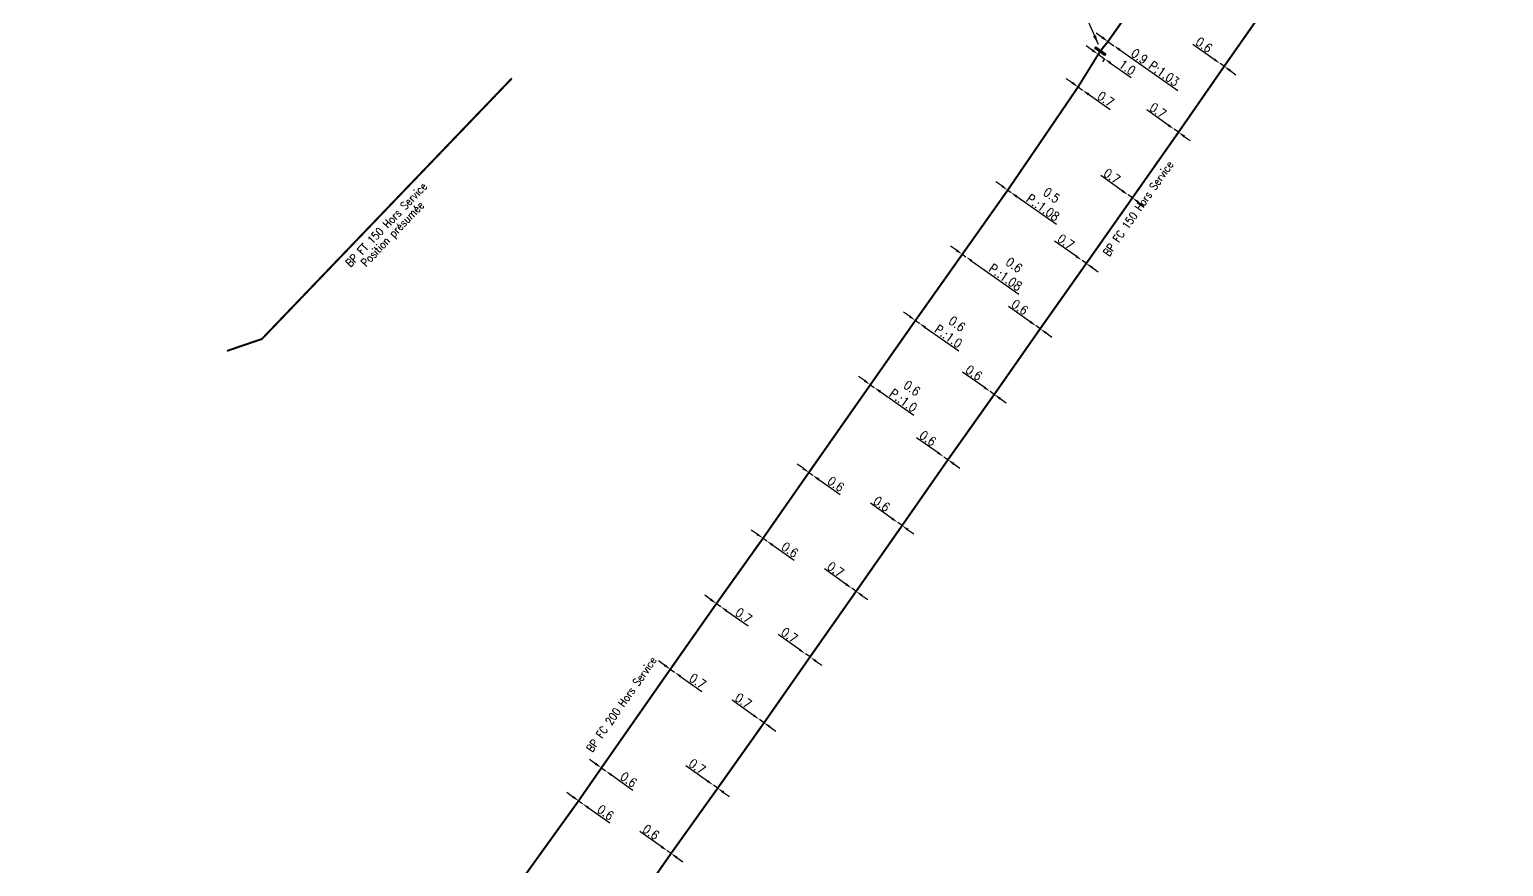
# Model space of a CAD drawing. Header units: millimetres. Extents: x 185000 to 186000, y 127000 to 128000.
# Drawn here: x 185809.1 to 185992.9, y 127615.9 to 127720.2 of the extents above; entities that cross this region are included whole.
import ezdxf
from ezdxf.enums import TextEntityAlignment as Align

# ---------------------------------------------------------------- set-up
doc = ezdxf.new("R2010")
doc.units = ezdxf.units.MM
doc.header["$PDMODE"] = 34
doc.layers.get('0').update_dxf_attribs({"linetype": 'CONTINUOUS'})
doc.layers.get('DEFPOINTS').update_dxf_attribs({"linetype": 'CONTINUOUS'})
doc.layers.add('L_908', color=5, linetype='CONTINUOUS')
doc.styles.get("Standard").update_dxf_attribs({"font": 'romans.shx', "width": 0.85})
doc.linetypes.add('BP_HS', pattern='A,2,-1,["G",Standard,S=0.85,R=0,X=-0.27,Y=-0.4],-1', length=4)
doc.dimstyles.get("Standard").update_dxf_attribs({"dimtxt": 1.5, "dimasz": 1.2, "dimexe": 0.625, "dimexo": 0.625, "dimgap": 0.25, "dimtad": 1, "dimdec": 1, "dimzin": 0, "dimdsep": 46, "dimtxsty": 'Standard', "dimcen": -0.5, "dimadec": 0, "dimazin": 0, "dimtfac": 1, "dimtdec": 1, "dimtmove": 0, "dimatfit": 3, "dimfxl": 0, "dimtolj": 1, "dimtzin": 0, "dimarcsym": 0})

# ---------------------------------------------------------------- blocks, each defined once
blk = doc.blocks.new('*D177')
at = {"layer": 'DEFPOINTS', "color": 0, "linetype": 'Continuous', "ltscale": 0.5, "transparency": 16777216}
for p in [(185877.56, 127624.06), (185878.05, 127623.71), (185878.05, 127623.71)]:
    blk.add_point(p, dxfattribs=at)
at = {"layer": 'L_908', "color": 0, "linetype": 'Continuous', "lineweight": -2, "ltscale": 0.5, "transparency": 16777216}
for p, q in [((185876.82, 127624.57), (185876.09, 127625.09)), ((185877.56, 127624.06), (185878.05, 127623.71)), ((185878.79, 127623.19), (185881.47, 127621.31))]:
    blk.add_line(p, q, dxfattribs=at)
at = {"layer": 'L_908', "color": 0, "linetype": 'Continuous', "ltscale": 0.5, "transparency": 16777216}
for points in [[(185876.91, 127624.7), (185876.74, 127624.45), (185877.56, 127624.06)], [(185878.87, 127623.32), (185878.7, 127623.07), (185878.05, 127623.71)]]:
    blk.add_solid(points, dxfattribs=at)
at = {"layer": 'L_908', "color": 0, "linetype": 'Continuous', "ltscale": 0.5, "transparency": 16777216, "insert": (185880.93, 127622.61), "char_height": 1.125, "attachment_point": 5, "rotation": 324.9605}
blk.add_mtext('\\A1;0.6', dxfattribs=at)
blk = doc.blocks.new('*D178')
at = {"layer": 'DEFPOINTS', "color": 0, "linetype": 'Continuous', "ltscale": 0.5, "transparency": 16777216}
for p in [(185880.41, 127628.17), (185880.92, 127627.8), (185880.92, 127627.8)]:
    blk.add_point(p, dxfattribs=at)
at = {"layer": 'L_908', "color": 0, "linetype": 'Continuous', "lineweight": -2, "ltscale": 0.5, "transparency": 16777216}
for p, q in [((185879.67, 127628.68), (185878.93, 127629.2)), ((185880.41, 127628.17), (185880.92, 127627.8)), ((185881.66, 127627.29), (185884.34, 127625.41))]:
    blk.add_line(p, q, dxfattribs=at)
at = {"layer": 'L_908', "color": 0, "linetype": 'Continuous', "ltscale": 0.5, "transparency": 16777216}
for points in [[(185879.75, 127628.81), (185879.58, 127628.56), (185880.41, 127628.17)], [(185881.74, 127627.41), (185881.57, 127627.17), (185880.92, 127627.8)]]:
    blk.add_solid(points, dxfattribs=at)
at = {"layer": 'L_908', "color": 0, "linetype": 'Continuous', "ltscale": 0.5, "transparency": 16777216, "insert": (185883.8, 127626.7), "char_height": 1.125, "attachment_point": 5, "rotation": 324.9605}
blk.add_mtext('\\A1;0.6', dxfattribs=at)
blk = doc.blocks.new('*D179')
at = {"layer": 'DEFPOINTS', "color": 0, "linetype": 'Continuous', "ltscale": 0.5, "transparency": 16777216}
for p in [(185889, 127640.46), (185889.53, 127640.09), (185889.53, 127640.09)]:
    blk.add_point(p, dxfattribs=at)
at = {"layer": 'L_908', "color": 0, "linetype": 'Continuous', "lineweight": -2, "ltscale": 0.5, "transparency": 16777216}
for p, q in [((185888.26, 127640.98), (185887.53, 127641.49)), ((185889, 127640.46), (185889.53, 127640.09)), ((185890.27, 127639.57), (185892.95, 127637.69))]:
    blk.add_line(p, q, dxfattribs=at)
at = {"layer": 'L_908', "color": 0, "linetype": 'Continuous', "ltscale": 0.5, "transparency": 16777216}
for points in [[(185888.35, 127641.1), (185888.18, 127640.85), (185889, 127640.46)], [(185890.36, 127639.69), (185890.18, 127639.45), (185889.53, 127640.09)]]:
    blk.add_solid(points, dxfattribs=at)
at = {"layer": 'L_908', "color": 0, "linetype": 'Continuous', "ltscale": 0.5, "transparency": 16777216, "insert": (185892.41, 127638.98), "char_height": 1.125, "attachment_point": 5, "rotation": 324.9605}
blk.add_mtext('\\A1;0.7', dxfattribs=at)
blk = doc.blocks.new('*D180')
at = {"layer": 'DEFPOINTS', "color": 0, "linetype": 'Continuous', "ltscale": 0.5, "transparency": 16777216}
for p in [(185894.75, 127648.64), (185895.28, 127648.27), (185895.28, 127648.27)]:
    blk.add_point(p, dxfattribs=at)
at = {"layer": 'L_908', "color": 0, "linetype": 'Continuous', "lineweight": -2, "ltscale": 0.5, "transparency": 16777216}
for p, q in [((185894.02, 127649.17), (185893.29, 127649.69)), ((185894.75, 127648.64), (185895.28, 127648.27)), ((185896.02, 127647.75), (185898.69, 127645.85))]:
    blk.add_line(p, q, dxfattribs=at)
at = {"layer": 'L_908', "color": 0, "linetype": 'Continuous', "ltscale": 0.5, "transparency": 16777216}
for points in [[(185894.11, 127649.29), (185893.93, 127649.04), (185894.75, 127648.64)], [(185896.1, 127647.87), (185895.93, 127647.62), (185895.28, 127648.27)]]:
    blk.add_solid(points, dxfattribs=at)
at = {"layer": 'L_908', "color": 0, "linetype": 'Continuous', "ltscale": 0.5, "transparency": 16777216, "insert": (185898.16, 127647.15), "char_height": 1.125, "attachment_point": 5, "rotation": 324.5807}
blk.add_mtext('\\A1;0.7', dxfattribs=at)
blk = doc.blocks.new('*D181')
at = {"layer": 'DEFPOINTS', "color": 0, "linetype": 'Continuous', "ltscale": 0.5, "transparency": 16777216}
for p in [(185900.56, 127656.78), (185901.03, 127656.45), (185901.03, 127656.45)]:
    blk.add_point(p, dxfattribs=at)
at = {"layer": 'L_908', "color": 0, "linetype": 'Continuous', "lineweight": -2, "ltscale": 0.5, "transparency": 16777216}
for p, q in [((185899.83, 127657.29), (185899.09, 127657.81)), ((185900.56, 127656.78), (185901.03, 127656.45)), ((185901.77, 127655.93), (185904.45, 127654.05))]:
    blk.add_line(p, q, dxfattribs=at)
at = {"layer": 'L_908', "color": 0, "linetype": 'Continuous', "ltscale": 0.5, "transparency": 16777216}
for points in [[(185899.91, 127657.42), (185899.74, 127657.17), (185900.56, 127656.78)], [(185901.85, 127656.06), (185901.68, 127655.81), (185901.03, 127656.45)]]:
    blk.add_solid(points, dxfattribs=at)
at = {"layer": 'L_908', "color": 0, "linetype": 'Continuous', "ltscale": 0.5, "transparency": 16777216, "insert": (185903.91, 127655.35), "char_height": 1.125, "attachment_point": 5, "rotation": 324.9589}
blk.add_mtext('\\A1;0.6', dxfattribs=at)
blk = doc.blocks.new('*D182')
at = {"layer": 'DEFPOINTS', "color": 0, "linetype": 'Continuous', "ltscale": 0.5, "transparency": 16777216}
for p in [(185906.28, 127664.98), (185906.77, 127664.64), (185906.77, 127664.64)]:
    blk.add_point(p, dxfattribs=at)
at = {"layer": 'L_908', "color": 0, "linetype": 'Continuous', "lineweight": -2, "ltscale": 0.5, "transparency": 16777216}
for p, q in [((185905.55, 127665.5), (185904.81, 127666.02)), ((185906.28, 127664.98), (185906.77, 127664.64)), ((185907.51, 127664.12), (185910.19, 127662.24))]:
    blk.add_line(p, q, dxfattribs=at)
at = {"layer": 'L_908', "color": 0, "linetype": 'Continuous', "ltscale": 0.5, "transparency": 16777216}
for points in [[(185905.63, 127665.62), (185905.46, 127665.38), (185906.28, 127664.98)], [(185907.6, 127664.24), (185907.42, 127664), (185906.77, 127664.64)]]:
    blk.add_solid(points, dxfattribs=at)
at = {"layer": 'L_908', "color": 0, "linetype": 'Continuous', "ltscale": 0.5, "transparency": 16777216, "insert": (185909.65, 127663.54), "char_height": 1.125, "attachment_point": 5, "rotation": 324.9589}
blk.add_mtext('\\A1;0.6', dxfattribs=at)
blk = doc.blocks.new('*D196')
at = {"layer": 'DEFPOINTS', "color": 0, "linetype": 'Continuous', "ltscale": 0.5, "transparency": 16777216}
for p in [(185888.61, 127617.84), (185888.61, 127617.84), (185889.09, 127617.5)]:
    blk.add_point(p, dxfattribs=at)
at = {"layer": 'L_908', "color": 0, "linetype": 'Continuous', "lineweight": -2, "ltscale": 0.5, "transparency": 16777216}
for p, q in [((185887.88, 127618.35), (185885.19, 127620.24)), ((185889.09, 127617.5), (185888.61, 127617.84)), ((185889.82, 127616.99), (185890.56, 127616.47))]:
    blk.add_line(p, q, dxfattribs=at)
at = {"layer": 'L_908', "color": 0, "linetype": 'Continuous', "ltscale": 0.5, "transparency": 16777216}
for points in [[(185887.96, 127618.48), (185887.79, 127618.23), (185888.61, 127617.84)], [(185889.91, 127617.11), (185889.74, 127616.86), (185889.09, 127617.5)]]:
    blk.add_solid(points, dxfattribs=at)
at = {"layer": 'L_908', "color": 0, "linetype": 'Continuous', "ltscale": 0.5, "transparency": 16777216, "insert": (185886.6, 127620.17), "char_height": 1.125, "attachment_point": 5, "rotation": 324.8744}
blk.add_mtext('\\A1;0.6', dxfattribs=at)
blk = doc.blocks.new('*D197')
at = {"layer": 'DEFPOINTS', "color": 0, "linetype": 'Continuous', "ltscale": 0.5, "transparency": 16777216}
for p in [(185917.38, 127658.73), (185917.38, 127658.73), (185917.9, 127658.36)]:
    blk.add_point(p, dxfattribs=at)
at = {"layer": 'L_908', "color": 0, "linetype": 'Continuous', "lineweight": -2, "ltscale": 0.5, "transparency": 16777216}
for p, q in [((185916.64, 127659.25), (185913.96, 127661.14)), ((185917.9, 127658.36), (185917.38, 127658.73)), ((185918.64, 127657.85), (185919.38, 127657.33))]:
    blk.add_line(p, q, dxfattribs=at)
at = {"layer": 'L_908', "color": 0, "linetype": 'Continuous', "ltscale": 0.5, "transparency": 16777216}
for points in [[(185916.73, 127659.37), (185916.56, 127659.13), (185917.38, 127658.73)], [(185918.73, 127657.97), (185918.55, 127657.72), (185917.9, 127658.36)]]:
    blk.add_solid(points, dxfattribs=at)
at = {"layer": 'L_908', "color": 0, "linetype": 'Continuous', "ltscale": 0.5, "transparency": 16777216, "insert": (185915.37, 127661.06), "char_height": 1.125, "attachment_point": 5, "rotation": 324.8744}
blk.add_mtext('\\A1;0.6', dxfattribs=at)
blk = doc.blocks.new('*D198')
at = {"layer": 'DEFPOINTS', "color": 0, "linetype": 'Continuous', "ltscale": 0.5, "transparency": 16777216}
for p in [(185911.63, 127650.55), (185911.63, 127650.55), (185912.17, 127650.17)]:
    blk.add_point(p, dxfattribs=at)
at = {"layer": 'L_908', "color": 0, "linetype": 'Continuous', "lineweight": -2, "ltscale": 0.5, "transparency": 16777216}
for p, q in [((185910.89, 127651.07), (185908.21, 127652.96)), ((185912.17, 127650.17), (185911.63, 127650.55)), ((185912.9, 127649.66), (185913.64, 127649.14))]:
    blk.add_line(p, q, dxfattribs=at)
at = {"layer": 'L_908', "color": 0, "linetype": 'Continuous', "ltscale": 0.5, "transparency": 16777216}
for points in [[(185910.98, 127651.19), (185910.8, 127650.95), (185911.63, 127650.55)], [(185912.99, 127649.78), (185912.82, 127649.53), (185912.17, 127650.17)]]:
    blk.add_solid(points, dxfattribs=at)
at = {"layer": 'L_908', "color": 0, "linetype": 'Continuous', "ltscale": 0.5, "transparency": 16777216, "insert": (185909.61, 127652.89), "char_height": 1.125, "attachment_point": 5, "rotation": 324.8744}
blk.add_mtext('\\A1;0.7', dxfattribs=at)
blk = doc.blocks.new('*D199')
at = {"layer": 'DEFPOINTS', "color": 0, "linetype": 'Continuous', "ltscale": 0.5, "transparency": 16777216}
for p in [(185905.87, 127642.37), (185905.87, 127642.37), (185906.42, 127641.99)]:
    blk.add_point(p, dxfattribs=at)
at = {"layer": 'L_908', "color": 0, "linetype": 'Continuous', "lineweight": -2, "ltscale": 0.5, "transparency": 16777216}
for p, q in [((185905.14, 127642.89), (185902.46, 127644.78)), ((185906.42, 127641.99), (185905.87, 127642.37)), ((185907.16, 127641.47), (185907.89, 127640.95))]:
    blk.add_line(p, q, dxfattribs=at)
at = {"layer": 'L_908', "color": 0, "linetype": 'Continuous', "ltscale": 0.5, "transparency": 16777216}
for points in [[(185905.22, 127643.01), (185905.05, 127642.77), (185905.87, 127642.37)], [(185907.24, 127641.59), (185907.07, 127641.35), (185906.42, 127641.99)]]:
    blk.add_solid(points, dxfattribs=at)
at = {"layer": 'L_908', "color": 0, "linetype": 'Continuous', "ltscale": 0.5, "transparency": 16777216, "insert": (185903.86, 127644.71), "char_height": 1.125, "attachment_point": 5, "rotation": 324.8744}
blk.add_mtext('\\A1;0.7', dxfattribs=at)
blk = doc.blocks.new('*D200')
at = {"layer": 'DEFPOINTS', "color": 0, "linetype": 'Continuous', "ltscale": 0.5, "transparency": 16777216}
for p in [(185900.12, 127634.19), (185900.12, 127634.19), (185900.69, 127633.79)]:
    blk.add_point(p, dxfattribs=at)
at = {"layer": 'L_908', "color": 0, "linetype": 'Continuous', "lineweight": -2, "ltscale": 0.5, "transparency": 16777216}
for p, q in [((185899.38, 127634.71), (185896.7, 127636.6)), ((185900.69, 127633.79), (185900.12, 127634.19)), ((185901.43, 127633.27), (185902.16, 127632.76))]:
    blk.add_line(p, q, dxfattribs=at)
at = {"layer": 'L_908', "color": 0, "linetype": 'Continuous', "ltscale": 0.5, "transparency": 16777216}
for points in [[(185899.47, 127634.84), (185899.3, 127634.59), (185900.12, 127634.19)], [(185901.51, 127633.4), (185901.34, 127633.15), (185900.69, 127633.79)]]:
    blk.add_solid(points, dxfattribs=at)
at = {"layer": 'L_908', "color": 0, "linetype": 'Continuous', "ltscale": 0.5, "transparency": 16777216, "insert": (185898.11, 127636.53), "char_height": 1.125, "attachment_point": 5, "rotation": 324.8744}
blk.add_mtext('\\A1;0.7', dxfattribs=at)
blk = doc.blocks.new('*D201')
at = {"layer": 'DEFPOINTS', "color": 0, "linetype": 'Continuous', "ltscale": 0.5, "transparency": 16777216}
for p in [(185894.37, 127626.02), (185894.37, 127626.02), (185894.91, 127625.64)]:
    blk.add_point(p, dxfattribs=at)
at = {"layer": 'L_908', "color": 0, "linetype": 'Continuous', "lineweight": -2, "ltscale": 0.5, "transparency": 16777216}
for p, q in [((185893.63, 127626.53), (185890.95, 127628.42)), ((185894.91, 127625.64), (185894.37, 127626.02)), ((185895.64, 127625.12), (185896.38, 127624.6))]:
    blk.add_line(p, q, dxfattribs=at)
at = {"layer": 'L_908', "color": 0, "linetype": 'Continuous', "ltscale": 0.5, "transparency": 16777216}
for points in [[(185893.72, 127626.66), (185893.54, 127626.41), (185894.37, 127626.02)], [(185895.73, 127625.24), (185895.56, 127625), (185894.91, 127625.64)]]:
    blk.add_solid(points, dxfattribs=at)
at = {"layer": 'L_908', "color": 0, "linetype": 'Continuous', "ltscale": 0.5, "transparency": 16777216, "insert": (185892.35, 127628.35), "char_height": 1.125, "attachment_point": 5, "rotation": 324.8744}
blk.add_mtext('\\A1;0.7', dxfattribs=at)
blk = doc.blocks.new('*D202')
at = {"layer": 'DEFPOINTS', "color": 0, "linetype": 'Continuous', "ltscale": 0.5, "transparency": 16777216}
for p in [(185923.13, 127666.91), (185923.13, 127666.91), (185923.62, 127666.57)]:
    blk.add_point(p, dxfattribs=at)
at = {"layer": 'L_908', "color": 0, "linetype": 'Continuous', "lineweight": -2, "ltscale": 0.5, "transparency": 16777216}
for p, q in [((185922.4, 127667.43), (185919.71, 127669.31)), ((185923.62, 127666.57), (185923.13, 127666.91)), ((185924.36, 127666.05), (185925.1, 127665.53))]:
    blk.add_line(p, q, dxfattribs=at)
at = {"layer": 'L_908', "color": 0, "linetype": 'Continuous', "ltscale": 0.5, "transparency": 16777216}
for points in [[(185922.48, 127667.55), (185922.31, 127667.31), (185923.13, 127666.91)], [(185924.45, 127666.17), (185924.27, 127665.93), (185923.62, 127666.57)]]:
    blk.add_solid(points, dxfattribs=at)
at = {"layer": 'L_908', "color": 0, "linetype": 'Continuous', "ltscale": 0.5, "transparency": 16777216, "insert": (185921.12, 127669.24), "char_height": 1.125, "attachment_point": 5, "rotation": 324.9063}
blk.add_mtext('\\A1;0.6', dxfattribs=at)
blk = doc.blocks.new('*D312')
at = {"layer": 'DEFPOINTS', "color": 0, "linetype": 'Continuous', "ltscale": 0.5, "transparency": 16777216}
for p in [(185928.87, 127675.08), (185928.87, 127675.08), (185929.4, 127674.71)]:
    blk.add_point(p, dxfattribs=at)
at = {"layer": 'L_908', "color": 0, "linetype": 'Continuous', "lineweight": -2, "ltscale": 0.5, "transparency": 16777216}
for p, q in [((185928.14, 127675.6), (185925.45, 127677.48)), ((185929.4, 127674.71), (185928.87, 127675.08)), ((185930.13, 127674.19), (185930.87, 127673.68))]:
    blk.add_line(p, q, dxfattribs=at)
at = {"layer": 'L_908', "color": 0, "linetype": 'Continuous', "ltscale": 0.5, "transparency": 16777216}
for points in [[(185928.22, 127675.72), (185928.05, 127675.47), (185928.87, 127675.08)], [(185930.22, 127674.32), (185930.05, 127674.07), (185929.4, 127674.71)]]:
    blk.add_solid(points, dxfattribs=at)
at = {"layer": 'L_908', "color": 0, "linetype": 'Continuous', "ltscale": 0.5, "transparency": 16777216, "insert": (185926.86, 127677.41), "char_height": 1.125, "attachment_point": 5, "rotation": 324.9063}
blk.add_mtext('\\A1;0.6', dxfattribs=at)
blk = doc.blocks.new('*D313')
at = {"layer": 'DEFPOINTS', "color": 0, "linetype": 'Continuous', "ltscale": 0.5, "transparency": 16777216}
for p in [(185934.61, 127683.24), (185934.61, 127683.24), (185935.12, 127682.89)]:
    blk.add_point(p, dxfattribs=at)
at = {"layer": 'L_908', "color": 0, "linetype": 'Continuous', "lineweight": -2, "ltscale": 0.5, "transparency": 16777216}
for p, q in [((185933.87, 127683.76), (185931.19, 127685.65)), ((185935.12, 127682.89), (185934.61, 127683.24)), ((185935.85, 127682.37), (185936.59, 127681.85))]:
    blk.add_line(p, q, dxfattribs=at)
at = {"layer": 'L_908', "color": 0, "linetype": 'Continuous', "ltscale": 0.5, "transparency": 16777216}
for points in [[(185933.96, 127683.88), (185933.79, 127683.64), (185934.61, 127683.24)], [(185935.94, 127682.49), (185935.77, 127682.25), (185935.12, 127682.89)]]:
    blk.add_solid(points, dxfattribs=at)
at = {"layer": 'L_908', "color": 0, "linetype": 'Continuous', "ltscale": 0.5, "transparency": 16777216, "insert": (185932.59, 127685.58), "char_height": 1.125, "attachment_point": 5, "rotation": 324.9063}
blk.add_mtext('\\A1;0.6', dxfattribs=at)
blk = doc.blocks.new('*D314')
at = {"layer": 'DEFPOINTS', "color": 0, "linetype": 'Continuous', "ltscale": 0.5, "transparency": 16777216}
for p in [(185940.35, 127691.41), (185940.35, 127691.41), (185940.88, 127691.04)]:
    blk.add_point(p, dxfattribs=at)
at = {"layer": 'L_908', "color": 0, "linetype": 'Continuous', "lineweight": -2, "ltscale": 0.5, "transparency": 16777216}
for p, q in [((185939.61, 127691.93), (185936.93, 127693.81)), ((185940.88, 127691.04), (185940.35, 127691.41)), ((185941.62, 127690.52), (185942.35, 127690))]:
    blk.add_line(p, q, dxfattribs=at)
at = {"layer": 'L_908', "color": 0, "linetype": 'Continuous', "ltscale": 0.5, "transparency": 16777216}
for points in [[(185939.7, 127692.05), (185939.52, 127691.81), (185940.35, 127691.41)], [(185941.7, 127690.64), (185941.53, 127690.4), (185940.88, 127691.04)]]:
    blk.add_solid(points, dxfattribs=at)
at = {"layer": 'L_908', "color": 0, "linetype": 'Continuous', "ltscale": 0.5, "transparency": 16777216, "insert": (185938.33, 127693.74), "char_height": 1.125, "attachment_point": 5, "rotation": 324.9063}
blk.add_mtext('\\A1;0.7', dxfattribs=at)
blk = doc.blocks.new('*D315')
at = {"layer": 'DEFPOINTS', "color": 0, "linetype": 'Continuous', "ltscale": 0.5, "transparency": 16777216}
for p in [(185946.08, 127699.58), (185946.08, 127699.58), (185946.62, 127699.2)]:
    blk.add_point(p, dxfattribs=at)
at = {"layer": 'L_908', "color": 0, "linetype": 'Continuous', "lineweight": -2, "ltscale": 0.5, "transparency": 16777216}
for p, q in [((185945.35, 127700.09), (185942.67, 127701.98)), ((185946.62, 127699.2), (185946.08, 127699.58)), ((185947.35, 127698.68), (185948.09, 127698.17))]:
    blk.add_line(p, q, dxfattribs=at)
at = {"layer": 'L_908', "color": 0, "linetype": 'Continuous', "ltscale": 0.5, "transparency": 16777216}
for points in [[(185945.43, 127700.22), (185945.26, 127699.97), (185946.08, 127699.58)], [(185947.44, 127698.81), (185947.27, 127698.56), (185946.62, 127699.2)]]:
    blk.add_solid(points, dxfattribs=at)
at = {"layer": 'L_908', "color": 0, "linetype": 'Continuous', "ltscale": 0.5, "transparency": 16777216, "insert": (185944.07, 127701.91), "char_height": 1.125, "attachment_point": 5, "rotation": 324.9063}
blk.add_mtext('\\A1;0.7', dxfattribs=at)
blk = doc.blocks.new('*D316')
at = {"layer": 'DEFPOINTS', "color": 0, "linetype": 'Continuous', "ltscale": 0.5, "transparency": 16777216}
for p in [(185951.83, 127707.76), (185951.83, 127707.76), (185952.37, 127707.38)]:
    blk.add_point(p, dxfattribs=at)
at = {"layer": 'L_908', "color": 0, "linetype": 'Continuous', "lineweight": -2, "ltscale": 0.5, "transparency": 16777216}
for p, q in [((185951.1, 127708.27), (185948.41, 127710.16)), ((185952.37, 127707.38), (185951.83, 127707.76)), ((185953.1, 127706.87), (185953.84, 127706.35))]:
    blk.add_line(p, q, dxfattribs=at)
at = {"layer": 'L_908', "color": 0, "linetype": 'Continuous', "ltscale": 0.5, "transparency": 16777216}
for points in [[(185951.18, 127708.4), (185951.01, 127708.15), (185951.83, 127707.76)], [(185953.19, 127706.99), (185953.02, 127706.74), (185952.37, 127707.38)]]:
    blk.add_solid(points, dxfattribs=at)
at = {"layer": 'L_908', "color": 0, "linetype": 'Continuous', "ltscale": 0.5, "transparency": 16777216, "insert": (185949.82, 127710.09), "char_height": 1.125, "attachment_point": 5, "rotation": 324.9063}
blk.add_mtext('\\A1;0.7', dxfattribs=at)
blk = doc.blocks.new('*D317')
at = {"layer": 'DEFPOINTS', "color": 0, "linetype": 'Continuous', "ltscale": 0.5, "transparency": 16777216}
for p in [(185957.58, 127715.94), (185957.58, 127715.94), (185958.07, 127715.6)]:
    blk.add_point(p, dxfattribs=at)
at = {"layer": 'L_908', "color": 0, "linetype": 'Continuous', "lineweight": -2, "ltscale": 0.5, "transparency": 16777216}
for p, q in [((185956.84, 127716.46), (185954.16, 127718.34)), ((185958.07, 127715.6), (185957.58, 127715.94)), ((185958.81, 127715.08), (185959.54, 127714.56))]:
    blk.add_line(p, q, dxfattribs=at)
at = {"layer": 'L_908', "color": 0, "linetype": 'Continuous', "ltscale": 0.5, "transparency": 16777216}
for points in [[(185956.93, 127716.58), (185956.75, 127716.34), (185957.58, 127715.94)], [(185958.89, 127715.2), (185958.72, 127714.96), (185958.07, 127715.6)]]:
    blk.add_solid(points, dxfattribs=at)
at = {"layer": 'L_908', "color": 0, "linetype": 'Continuous', "ltscale": 0.5, "transparency": 16777216, "insert": (185955.56, 127718.27), "char_height": 1.125, "attachment_point": 5, "rotation": 324.9511}
blk.add_mtext('\\A1;0.6', dxfattribs=at)
blk = doc.blocks.new('*D322')
at = {"layer": 'DEFPOINTS', "color": 0, "linetype": 'Continuous', "ltscale": 0.5, "transparency": 16777216}
for p in [(185931.08, 127700.17), (185931.08, 127700.17), (185931.49, 127699.88)]:
    blk.add_point(p, dxfattribs=at)
at = {"layer": 'L_908', "color": 0, "linetype": 'Continuous', "lineweight": -2, "ltscale": 0.5, "transparency": 16777216}
for p, q in [((185930.34, 127700.69), (185929.61, 127701.2)), ((185931.08, 127700.17), (185931.49, 127699.88)), ((185932.23, 127699.36), (185937.15, 127695.91))]:
    blk.add_line(p, q, dxfattribs=at)
at = {"layer": 'L_908', "color": 0, "linetype": 'Continuous', "ltscale": 0.5, "transparency": 16777216}
for points in [[(185930.43, 127700.81), (185930.26, 127700.56), (185931.08, 127700.17)], [(185932.31, 127699.49), (185932.14, 127699.24), (185931.49, 127699.88)]]:
    blk.add_solid(points, dxfattribs=at)
at = {"layer": 'L_908', "color": 0, "linetype": 'Continuous', "ltscale": 0.5, "transparency": 16777216, "insert": (185936.02, 127698.76), "char_height": 1.125, "attachment_point": 5, "rotation": 324.9589}
blk.add_mtext('\\A1;0.5\\PP.:1.08', dxfattribs=at)
blk = doc.blocks.new('*D323')
at = {"layer": 'DEFPOINTS', "color": 0, "linetype": 'Continuous', "ltscale": 0.5, "transparency": 16777216}
for p in [(185925.41, 127692.17), (185925.86, 127691.85), (185925.86, 127691.85)]:
    blk.add_point(p, dxfattribs=at)
at = {"layer": 'L_908', "color": 0, "linetype": 'Continuous', "lineweight": -2, "ltscale": 0.5, "transparency": 16777216}
for p, q in [((185924.67, 127692.68), (185923.93, 127693.2)), ((185925.41, 127692.17), (185925.86, 127691.85)), ((185926.59, 127691.33), (185932.47, 127687.22))]:
    blk.add_line(p, q, dxfattribs=at)
at = {"layer": 'L_908', "color": 0, "linetype": 'Continuous', "ltscale": 0.5, "transparency": 16777216}
for points in [[(185924.76, 127692.81), (185924.58, 127692.56), (185925.41, 127692.17)], [(185926.68, 127691.46), (185926.51, 127691.21), (185925.86, 127691.85)]]:
    blk.add_solid(points, dxfattribs=at)
at = {"layer": 'L_908', "color": 0, "linetype": 'Continuous', "ltscale": 0.5, "transparency": 16777216, "insert": (185931.34, 127690.07), "char_height": 1.125, "attachment_point": 5, "rotation": 324.9589}
blk.add_mtext('\\A1;0.6\\PP.:1.08', dxfattribs=at)
blk = doc.blocks.new('*D324')
at = {"layer": 'DEFPOINTS', "color": 0, "linetype": 'Continuous', "ltscale": 0.5, "transparency": 16777216}
for p in [(185919.57, 127683.93), (185920.06, 127683.59), (185920.06, 127683.59)]:
    blk.add_point(p, dxfattribs=at)
at = {"layer": 'L_908', "color": 0, "linetype": 'Continuous', "lineweight": -2, "ltscale": 0.5, "transparency": 16777216}
for p, q in [((185918.83, 127684.45), (185918.1, 127684.96)), ((185919.57, 127683.93), (185920.06, 127683.59)), ((185920.8, 127683.07), (185924.97, 127680.14))]:
    blk.add_line(p, q, dxfattribs=at)
at = {"layer": 'L_908', "color": 0, "linetype": 'Continuous', "ltscale": 0.5, "transparency": 16777216}
for points in [[(185918.92, 127684.57), (185918.75, 127684.32), (185919.57, 127683.93)], [(185920.88, 127683.19), (185920.71, 127682.95), (185920.06, 127683.59)]]:
    blk.add_solid(points, dxfattribs=at)
at = {"layer": 'L_908', "color": 0, "linetype": 'Continuous', "ltscale": 0.5, "transparency": 16777216, "insert": (185924.22, 127682.73), "char_height": 1.125, "attachment_point": 5, "rotation": 324.9589}
blk.add_mtext('\\A1;0.6\\PP.:1.0', dxfattribs=at)
blk = doc.blocks.new('*D325')
at = {"layer": 'DEFPOINTS', "color": 0, "linetype": 'Continuous', "ltscale": 0.5, "transparency": 16777216}
for p in [(185913.95, 127675.92), (185914.44, 127675.57), (185914.44, 127675.57)]:
    blk.add_point(p, dxfattribs=at)
at = {"layer": 'L_908', "color": 0, "linetype": 'Continuous', "lineweight": -2, "ltscale": 0.5, "transparency": 16777216}
for p, q in [((185913.21, 127676.43), (185912.48, 127676.95)), ((185913.95, 127675.92), (185914.44, 127675.57)), ((185915.18, 127675.06), (185919.35, 127672.13))]:
    blk.add_line(p, q, dxfattribs=at)
at = {"layer": 'L_908', "color": 0, "linetype": 'Continuous', "ltscale": 0.5, "transparency": 16777216}
for points in [[(185913.3, 127676.56), (185913.13, 127676.31), (185913.95, 127675.92)], [(185915.27, 127675.18), (185915.09, 127674.93), (185914.44, 127675.57)]]:
    blk.add_solid(points, dxfattribs=at)
at = {"layer": 'L_908', "color": 0, "linetype": 'Continuous', "ltscale": 0.5, "transparency": 16777216, "insert": (185918.6, 127674.72), "char_height": 1.125, "attachment_point": 5, "rotation": 324.9589}
blk.add_mtext('\\A1;0.6\\PP.:1.0', dxfattribs=at)
blk = doc.blocks.new('*D329')
at = {"layer": 'DEFPOINTS', "color": 0, "linetype": 'Continuous', "ltscale": 0.5, "transparency": 16777216}
for p in [(185943.58, 127718.69), (185943.58, 127718.69), (185944.31, 127718.17)]:
    blk.add_point(p, dxfattribs=at)
at = {"layer": 'L_908', "color": 0, "linetype": 'Continuous', "lineweight": -2, "ltscale": 0.5, "transparency": 16777216}
for p, q in [((185942.84, 127719.2), (185942.1, 127719.72)), ((185943.58, 127718.69), (185944.31, 127718.17)), ((185945.05, 127717.65), (185952.28, 127712.58))]:
    blk.add_line(p, q, dxfattribs=at)
at = {"layer": 'L_908', "color": 0, "linetype": 'Continuous', "ltscale": 0.5, "transparency": 16777216}
for points in [[(185942.93, 127719.33), (185942.75, 127719.08), (185943.58, 127718.69)], [(185945.14, 127717.78), (185944.96, 127717.53), (185944.31, 127718.17)]]:
    blk.add_solid(points, dxfattribs=at)
at = {"layer": 'L_908', "color": 0, "linetype": 'Continuous', "ltscale": 0.5, "transparency": 16777216, "insert": (185949.47, 127715.47), "char_height": 1.125, "attachment_point": 5, "rotation": 324.9589}
blk.add_mtext('\\A1;0.9 P:1.03', dxfattribs=at)
blk = doc.blocks.new('*D330')
at = {"layer": 'DEFPOINTS', "color": 0, "linetype": 'Continuous', "ltscale": 0.5, "transparency": 16777216}
for p in [(185942.35, 127717.11), (185942.61, 127717.49), (185943.43, 127716.91)]:
    blk.add_point(p, dxfattribs=at)
at = {"layer": 'L_908', "color": 0, "linetype": 'Continuous', "lineweight": -2, "ltscale": 0.5, "transparency": 16777216}
for p, q in [((185941.61, 127717.62), (185940.87, 127718.14)), ((185942.34, 127717.1), (185942.08, 127716.72)), ((185942.35, 127717.11), (185943.16, 127716.53)), ((185943.16, 127716.53), (185942.9, 127716.15)), ((185943.9, 127716.01), (185946.47, 127714.21))]:
    blk.add_line(p, q, dxfattribs=at)
at = {"layer": 'L_908', "color": 0, "linetype": 'Continuous', "ltscale": 0.5, "transparency": 16777216}
for points in [[(185941.7, 127717.75), (185941.52, 127717.5), (185942.35, 127717.11)], [(185943.99, 127716.14), (185943.82, 127715.89), (185943.16, 127716.53)]]:
    blk.add_solid(points, dxfattribs=at)
at = {"layer": 'L_908', "color": 0, "linetype": 'Continuous', "ltscale": 0.5, "transparency": 16777216, "insert": (185945.99, 127715.47), "char_height": 1.125, "attachment_point": 5, "rotation": 324.9589}
blk.add_mtext('\\A1;1.0', dxfattribs=at)
blk = doc.blocks.new('*D331')
at = {"layer": 'DEFPOINTS', "color": 0, "linetype": 'Continuous', "ltscale": 0.5, "transparency": 16777216}
for p in [(185939.85, 127713.03), (185939.85, 127713.03), (185940.42, 127712.62)]:
    blk.add_point(p, dxfattribs=at)
at = {"layer": 'L_908', "color": 0, "linetype": 'Continuous', "lineweight": -2, "ltscale": 0.5, "transparency": 16777216}
for p, q in [((185939.11, 127713.54), (185938.38, 127714.06)), ((185939.85, 127713.03), (185940.42, 127712.62)), ((185941.16, 127712.11), (185943.85, 127710.22))]:
    blk.add_line(p, q, dxfattribs=at)
at = {"layer": 'L_908', "color": 0, "linetype": 'Continuous', "ltscale": 0.5, "transparency": 16777216}
for points in [[(185939.2, 127713.67), (185939.03, 127713.42), (185939.85, 127713.03)], [(185941.25, 127712.23), (185941.08, 127711.98), (185940.42, 127712.62)]]:
    blk.add_solid(points, dxfattribs=at)
at = {"layer": 'L_908', "color": 0, "linetype": 'Continuous', "ltscale": 0.5, "transparency": 16777216, "insert": (185943.3, 127711.52), "char_height": 1.125, "attachment_point": 5, "rotation": 324.9589}
blk.add_mtext('\\A1;0.7', dxfattribs=at)
blk = doc.blocks.new('L_340_19')
at = {"linetype": 'Continuous'}
blk.add_hatch(color=0, dxfattribs=at).paths.add_polyline_path([(0.12, 0.75), (-0.12, 0.75), (-0.12, -0.75), (0.12, -0.75)])
at = {"color": 0, "linetype": 'Continuous'}
blk.add_lwpolyline([(-0.12, 0.75), (0.12, 0.75), (0.12, -0.75), (-0.12, -0.75)], close=True, dxfattribs=at)
at = {"color": 0, "linetype": 'Continuous', "width": 0.75}
for tag, height, flags, p in [('TR', 1, 8, (0, 1.98)), ('DEF_LEG', 1.2, 3, (0, -5)), ('DEF_COUP', 1.2, 3, (0, -7.5)), ('DEF_TYPE', 1.2, 3, (0, -10))]:
    blk.add_attdef(tag, text='', height=height, dxfattribs=dict(at, flags=flags)).set_placement(p, align=Align.MIDDLE)

msp = doc.modelspace()

# ---------------------------------------------------------------- linework, layer by layer
at = {"layer": 'L_908', "linetype": 'BP_HS', "ltscale": 0.5, "const_width": 0.25, "flags": 128}
for points in [[(185740.79, 127429.66), (185758.89, 127455.07), (185761.68, 127459.22), (185767.36, 127467.34), (185773.08, 127475.55), (185778.8, 127483.75), (185784.56, 127491.92), (185790.34, 127500.09), (185796.09, 127508.26), (185799.73, 127513.41), (185815.74, 127536.38), (185821.5, 127544.55), (185827.32, 127552.7), (185833.06, 127560.87), (185838.76, 127569.09), (185844.58, 127577.22), (185850.33, 127585.4), (185856.02, 127593.63), (185861.81, 127601.78), (185864.65, 127605.9), (185870.38, 127614.09), (185877.56, 127624.06), (185880.41, 127628.17), (185889, 127640.46), (185894.75, 127648.64), (185900.56, 127656.78), (185906.28, 127664.98), (185913.95, 127675.92), (185919.57, 127683.93), (185925.41, 127692.17), (185931.08, 127700.17), (185939.85, 127713.03), (185942.61, 127717.49), (185943.58, 127718.69), (185955.41, 127735.47), (185957.27, 127737.71), (185963.02, 127745.89), (185968.77, 127754.08), (185974.51, 127762.26), (185980.3, 127770.42), (185988.36, 127781.9)], [(185810.48, 127505.3), (185817.52, 127515.58), (185823.96, 127524.99), (185829.8, 127533.11), (185835.53, 127541.3), (185841.26, 127549.49), (185847.04, 127557.65), (185852.79, 127565.83), (185858.54, 127574.02), (185864.32, 127582.18), (185870.08, 127590.36), (185872.96, 127594.44), (185878.71, 127602.62), (185889.09, 127617.5), (185894.91, 127625.64), (185900.69, 127633.79), (185906.42, 127641.99), (185912.17, 127650.17), (185917.9, 127658.36), (185923.62, 127666.57), (185929.4, 127674.71), (185935.12, 127682.89), (185940.88, 127691.04), (185946.62, 127699.2), (185952.37, 127707.38), (185958.07, 127715.6), (185963.81, 127723.79), (185969.64, 127731.91), (185975.38, 127740.1), (185981.21, 127748.23), (185992.78, 127763.98)], [(185833.71, 127680.13), (185838.07, 127681.62), (185869.24, 127714.1)]]:
    msp.add_lwpolyline(points, dxfattribs=at)

# ---------------------------------------------------------------- block references
at = {"layer": 'L_908', "ltscale": 0.5, "rotation": 54.93475331454619}
msp.add_blockref('L_340_19', (185942.61, 127717.49), dxfattribs=at)

# ---------------------------------------------------------------- texts
at = {"layer": 'L_908', "linetype": 'BP_HS', "width": 0.85}
for s, rotation, p in [('BP FC 150 Hors Service', 55.0115, (185943.71, 127691.82)), ('BP FT 150 Hors Service', 46.1802, (185849.12, 127690.51)), ('Position présumée', 46.1802, (185851.04, 127690.55)), ('BP FC 200 Hors Service', 55.0115, (185879.27, 127630.03))]:
    msp.add_text(s, height=1, rotation=rotation, dxfattribs=at).set_placement(p)

# ---------------------------------------------------------------- dimensions: what is measured, and where the dimension line sits
at = {"layer": 'L_908', "linetype": 'Continuous', "ltscale": 0.5}
for base, p1, p2, angle, text, picture, middle in [((185943.58, 127718.69), (185944.31, 127718.17), (185943.58, 127718.69), 324.9589, '<> P:1.03', '*D329', (185949.04, 127714.86)), ((185931.08, 127700.17), (185931.49, 127699.88), (185931.08, 127700.17), 324.9589, '<>\\PP.:1.08', '*D322', (185935.05, 127697.38)), ((185925.86, 127691.85), (185925.41, 127692.17), (185925.86, 127691.85), 144.9589, '<>\\PP.:1.08', '*D323', (185930.37, 127688.68)), ((185920.06, 127683.59), (185919.57, 127683.93), (185920.06, 127683.59), 144.9589, '<>\\PP.:1.0', '*D324', (185923.25, 127681.35)), ((185914.44, 127675.57), (185913.95, 127675.92), (185914.44, 127675.57), 144.9589, '<>\\PP.:1.0', '*D325', (185917.64, 127673.33))]:
    dim = msp.add_linear_dim(base=base, p1=p1, p2=p2, angle=angle, text=text, dimstyle='Standard', override={"dimscale": 0.75}, dxfattribs=at)
    dim.commit()
    dim.dimension.update_dxf_attribs({"geometry": picture, "text_midpoint": middle, "dimtype": 160})
for base, p1, p2, angle, picture, middle in [((185957.58, 127715.94), (185958.07, 127715.6), (185957.58, 127715.94), 324.9511, '*D317', (185955.13, 127717.66)), ((185942.35, 127717.11), (185943.43, 127716.91), (185942.61, 127717.49), 324.9589, '*D330', (185945.56, 127714.85)), ((185939.85, 127713.03), (185940.42, 127712.62), (185939.85, 127713.03), 324.9589, '*D331', (185942.87, 127710.91)), ((185951.8332, 127707.7574), (185952.3651, 127707.3837), (185951.8332, 127707.7574), 324.9063, '*D316', (185949.3874, 127709.476)), ((185946.0841, 127699.5753), (185946.6159, 127699.2016), (185946.0841, 127699.5753), 324.9063, '*D315', (185943.6382, 127701.2939)), ((185940.34707798, 127691.41046263), (185940.87891636, 127691.03676766), (185940.34707798, 127691.41046263), 324.90629581, '*D314', (185937.90120586, 127693.12904887)), ((185934.61, 127683.24), (185935.12, 127682.89), (185934.61, 127683.24), 324.9063, '*D313', (185932.16, 127684.96)), ((185928.87, 127675.08), (185929.4, 127674.71), (185928.87, 127675.08), 324.9063, '*D312', (185926.43, 127676.8)), ((185923.13, 127666.91), (185923.62, 127666.57), (185923.13, 127666.91), 324.9063, '*D202', (185920.69, 127668.63)), ((185906.77, 127664.64), (185906.28, 127664.98), (185906.77, 127664.64), 144.9589, '*D182', (185909.22, 127662.92)), ((185917.38, 127658.73), (185917.9, 127658.36), (185917.38, 127658.73), 324.8744, '*D197', (185914.94, 127660.45)), ((185901.03, 127656.45), (185900.56, 127656.78), (185901.03, 127656.45), 144.9589, '*D181', (185903.48, 127654.73)), ((185911.63, 127650.55), (185912.17, 127650.17), (185911.63, 127650.55), 324.8744, '*D198', (185909.18, 127652.27)), ((185895.28, 127648.27), (185894.75, 127648.64), (185895.28, 127648.27), 144.5807, '*D180', (185897.72, 127646.53)), ((185905.87, 127642.37), (185906.42, 127641.99), (185905.87, 127642.37), 324.8744, '*D199', (185903.43, 127644.09)), ((185889.53, 127640.09), (185889, 127640.46), (185889.53, 127640.09), 144.9605, '*D179', (185891.98, 127638.37)), ((185900.12, 127634.19), (185900.69, 127633.79), (185900.12, 127634.19), 324.8744, '*D200', (185897.67, 127635.91)), ((185894.37, 127626.02), (185894.91, 127625.64), (185894.37, 127626.02), 324.8744, '*D201', (185891.92, 127627.74)), ((185880.92, 127627.8), (185880.41, 127628.17), (185880.92, 127627.8), 144.9605, '*D178', (185883.37, 127626.09)), ((185878.05, 127623.71), (185877.56, 127624.06), (185878.05, 127623.71), 144.9605, '*D177', (185880.5, 127621.99)), ((185888.61, 127617.84), (185889.09, 127617.5), (185888.61, 127617.84), 324.8744, '*D196', (185886.17, 127619.56))]:
    dim = msp.add_linear_dim(base=base, p1=p1, p2=p2, angle=angle, dimstyle='Standard', override={"dimscale": 0.75}, dxfattribs=at)
    dim.commit()
    dim.dimension.update_dxf_attribs({"geometry": picture, "text_midpoint": middle, "dimtype": 160})

# ---------------------------------------------------------------- leaders
at = {"layer": 'L_908', "linetype": 'Continuous', "annotation_type": 0, "has_hookline": 1, "hookline_direction": 1, "text_width": 7.93}
msp.add_leader([(185942.38, 127718.31), (185936.79, 127731.07), (185935.59, 127731.07)], dimstyle='Standard', dxfattribs=at)

doc.saveas('drawing.dxf')
